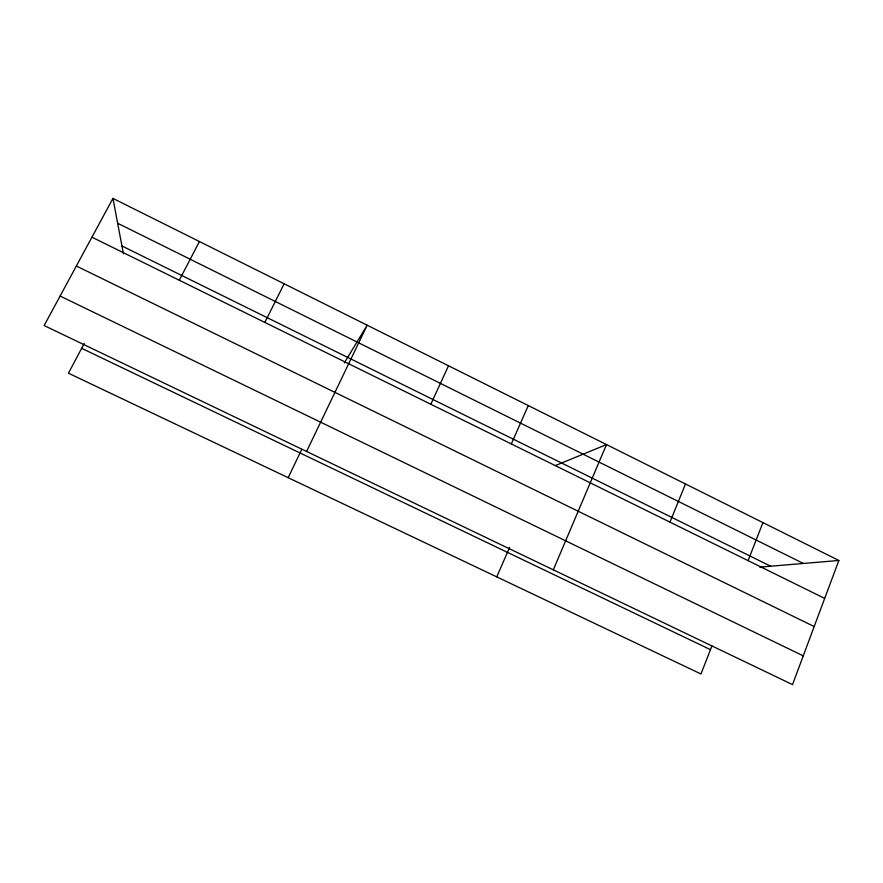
<?xml version="1.0" encoding="UTF-8"?>
<svg xmlns="http://www.w3.org/2000/svg" width="883" height="883" viewBox="0 0 883 883"><rect width="100%" height="100%" fill="white"/><g stroke="black" fill="none" stroke-linecap="round" stroke-linejoin="round"><path stroke-width="1.32" d="M838.85 560.473L792.526 684.601L44.15 325.54L112.947 198.399L838.85 560.473L759.766 567.129M711.919 645.926L700.97 673.994L68.444 373.2L84.238 343.487M748.1 560.65L762.923 522.593M669.965 522.129L685.484 483.972M553.321 569.833L606.489 444.568L555.363 465.573M496.776 576.886L509.601 547.35M511.323 443.928L528.288 405.562M430.805 404.237L448.52 365.783M306.6 451.456L367.162 325.198L344.293 362.957M288.167 477.681L301.776 449.37M264.845 322.427L284.138 283.785M179.293 280.253L199.426 241.523M81.666 348.321L710.462 649.656M60.099 296.048L803.254 655.87M76.357 266.015L814.192 626.555M121.931 245.96L770.649 566.213M91.953 237.196L824.689 598.409M117.649 223.256L803.364 563.453M112.947 198.399L123.421 253.807"/></g></svg>
